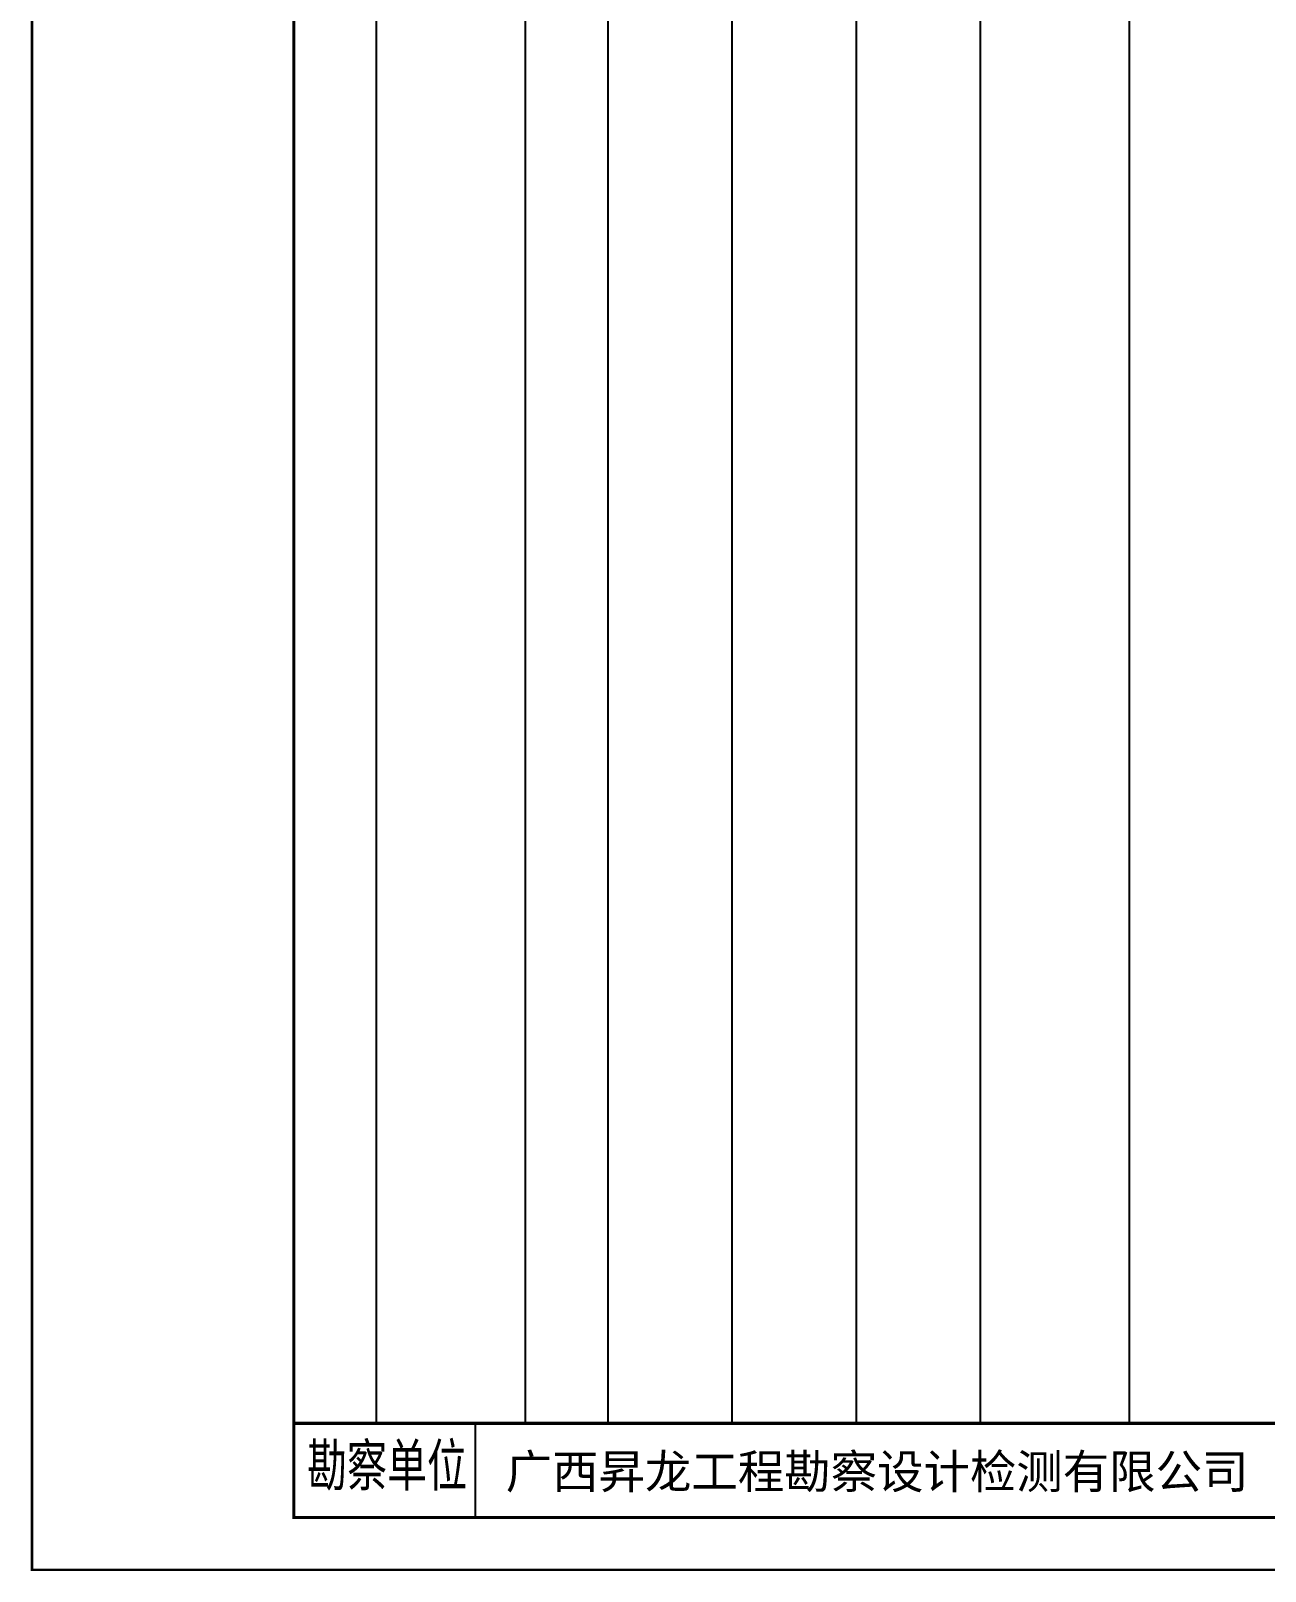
# Model space of a CAD drawing. Header units: millimetres. Extents: x 12489 to 89920, y 4630 to 4927.
# Drawn here: x 13149.3 to 13267.3, y 4629.6 to 4776.7 of the extents above; entities that cross this region are included whole.
import ezdxf

# ---------------------------------------------------------------- set-up
doc = ezdxf.new("R2010")
doc.units = ezdxf.units.MM
doc.styles.add('HT', font='simhei.ttf')
doc.styles.add('LZ_FONT', font='', dxfattribs={"width": 0.7, "height": 8})
doc.styles.get('LZ_FONT').set_extended_font_data('FangSong_GB2312')

# ---------------------------------------------------------------- blocks, each defined once
blk = doc.blocks.new('钻孔柱状图路桥昇龙制图梁世成校核莫家里.dwg4', base_point=(25, 236))
blk.add_line((42.36, 5), (42.36, 14))
blk.add_line((42.36, 5), (42.36, 14))
for points, const_width in [([(0, 0), (210, 0), (210, 297), (0, 297)], 0.25), ([(25, 5), (205, 5), (205, 292), (25, 292)], 0.3)]:
    blk.add_lwpolyline(points, close=True, dxfattribs=dict(const_width=const_width))
at = {"const_width": 0.3}
blk.add_lwpolyline([(25, 14), (205, 14)], dxfattribs=at)
at = {"style": 'LZ_FONT', "width": 0.7}
blk.add_text('勘察单位', height=4, dxfattribs=at).set_placement((26.27, 8))
at = {"style": 'HT'}
blk.add_text('广西昇龙工程勘察设计检测有限公司', height=3.2514, dxfattribs=at).set_placement((45.25, 7.77))

msp = doc.modelspace()

# ---------------------------------------------------------------- linework, layer by layer
at = {"color": 0}
for points in [[(13174.45, 4643.71), (13174.45, 4837.71)], [(13182.35, 4643.71), (13182.35, 4837.71)], [(13182.35, 4643.71), (13182.35, 4837.71)], [(13196.58, 4643.71), (13196.58, 4837.71)], [(13196.58, 4643.71), (13196.58, 4837.71)], [(13204.49, 4643.71), (13204.49, 4837.71)], [(13204.49, 4643.71), (13204.49, 4837.71)], [(13216.35, 4643.71), (13216.35, 4837.71)], [(13216.35, 4643.71), (13216.35, 4837.71)], [(13228.2, 4643.71), (13228.2, 4837.71)], [(13228.2, 4643.71), (13228.2, 4837.71)], [(13240.06, 4643.71), (13240.06, 4837.71)], [(13240.06, 4643.71), (13240.06, 4837.71)], [(13254.29, 4643.71), (13254.29, 4837.71)], [(13254.29, 4643.71), (13254.29, 4837.71)], [(13174.45, 4643.71), (13182.35, 4643.71)], [(13182.35, 4643.71), (13196.58, 4643.71)], [(13196.58, 4643.71), (13204.49, 4643.71)], [(13204.49, 4643.71), (13216.35, 4643.71)], [(13216.35, 4643.71), (13228.2, 4643.71)], [(13228.2, 4643.71), (13240.06, 4643.71)], [(13240.06, 4643.71), (13254.29, 4643.71)], [(13254.29, 4643.71), (13299.11, 4643.71)]]:
    msp.add_lwpolyline(points, dxfattribs=at)

# ---------------------------------------------------------------- block references
msp.add_blockref('钻孔柱状图路桥昇龙制图梁世成校核莫家里.dwg4', (13174.45, 4865.71))

doc.saveas('drawing.dxf')
